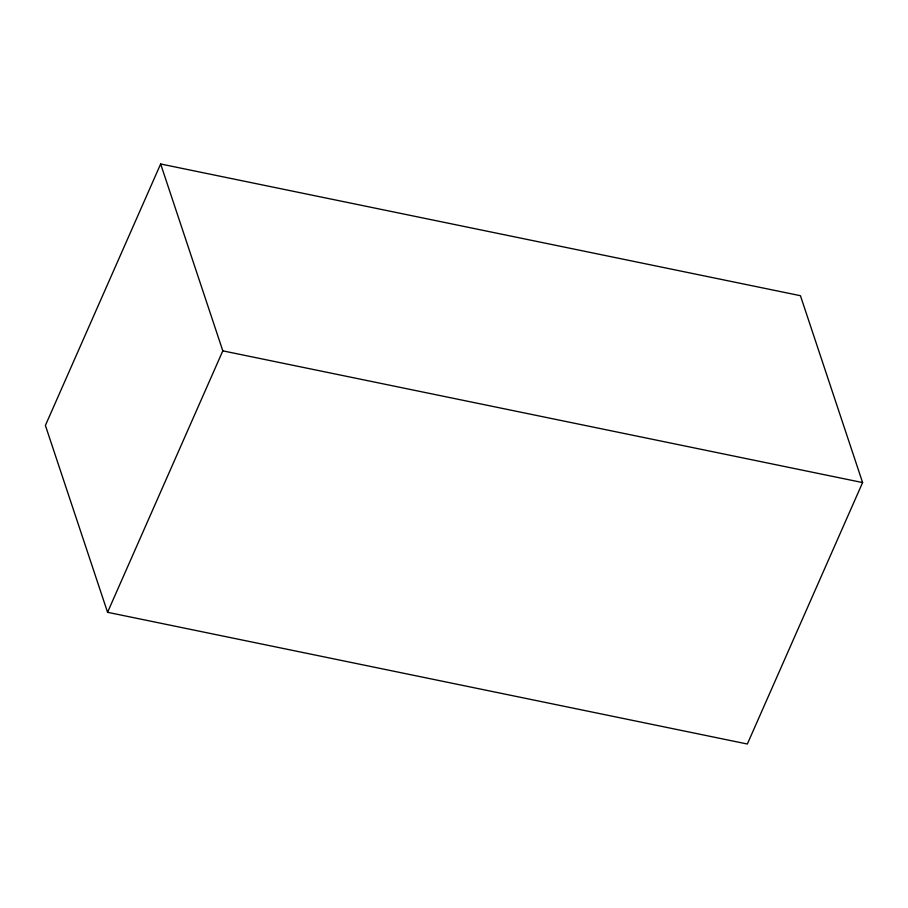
<?xml version="1.0" encoding="UTF-8"?>
<svg xmlns="http://www.w3.org/2000/svg" width="908" height="908" viewBox="0 0 908 908"><rect width="100%" height="100%" fill="white"/><g stroke="black" fill="none" stroke-linecap="round" stroke-linejoin="round"><path stroke-width="1.36" d="M160.648 163.985L45.4 425.432L107.564 612.298L747.352 744.015L862.6 482.568L800.436 295.702L160.648 163.985L222.812 350.851L107.564 612.298M222.812 350.851L862.6 482.568"/></g></svg>
